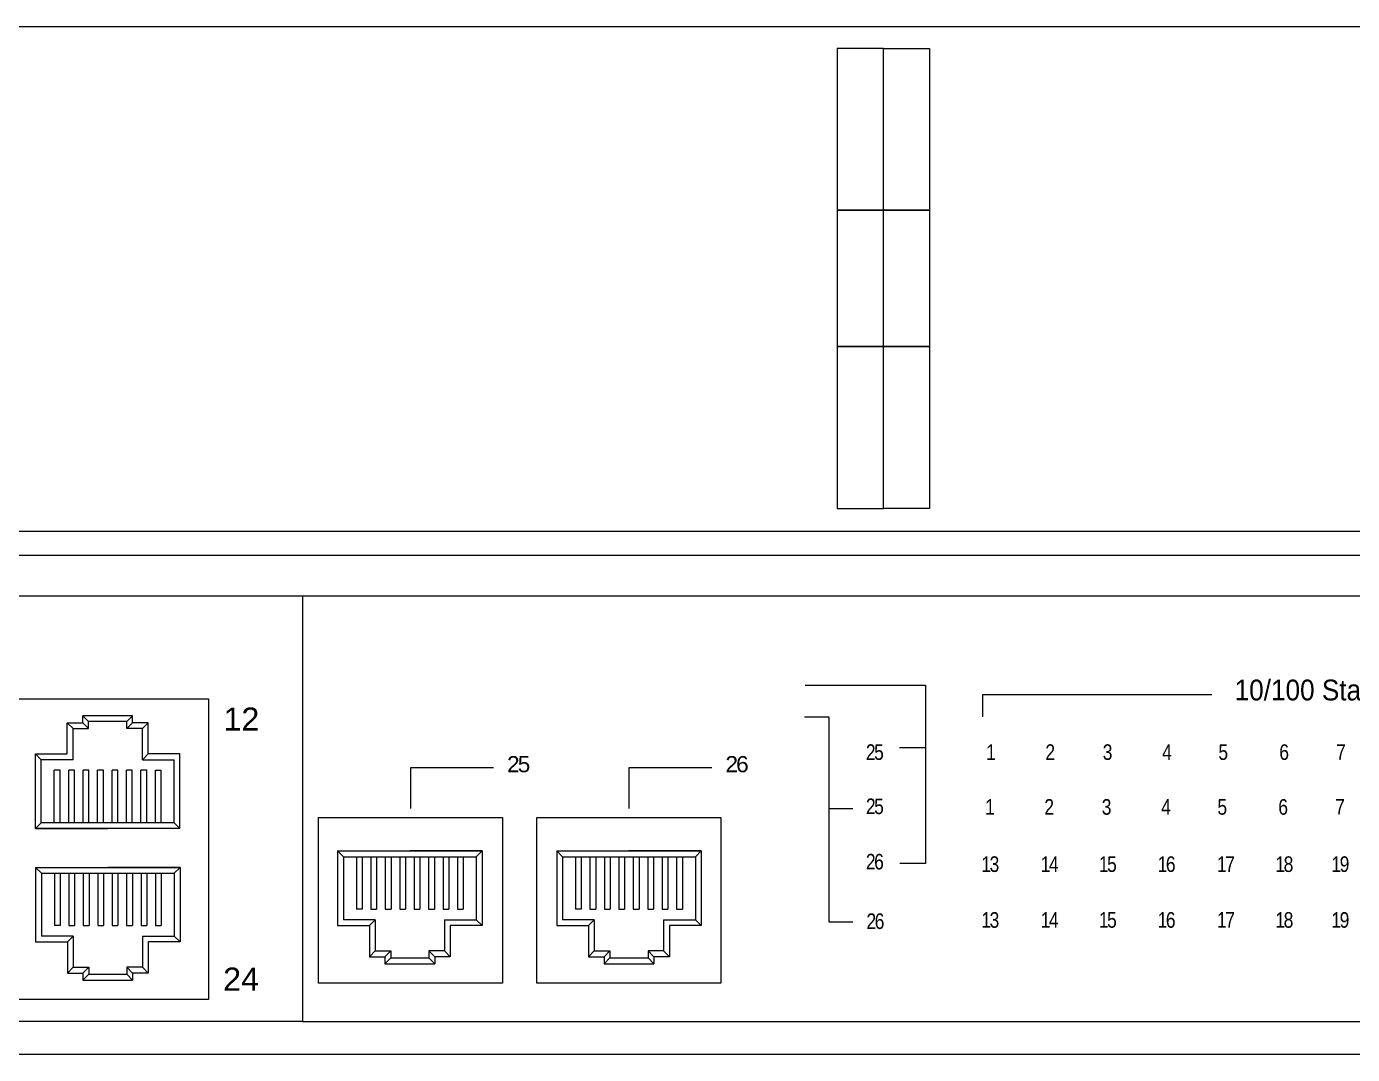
# Model space of a CAD drawing. Header units: metres. Extents: x -42301 to 31628, y -23013 to 30697.
# Drawn here: x -9477 to -7774, y 9752 to 11072 of the extents above; entities that cross this region are included whole.
import ezdxf

# ---------------------------------------------------------------- set-up
doc = ezdxf.new("R2010")
doc.units = ezdxf.units.M
doc.header["$LTSCALE"] = 0.01
doc.header["$MEASUREMENT"] = 0
doc.layers.get('0').update_dxf_attribs({"lineweight": 15})
doc.layers.add('1U - Gestion Cable', color=250, linetype='Continuous', lineweight=5)
doc.styles.get("Standard").update_dxf_attribs({"font": 'Arial.ttf'})

# ---------------------------------------------------------------- blocks, each defined once
blk = doc.blocks.new('1U - Peine Cable Rack')
at = {"layer": '1U - Gestion Cable'}
blk.add_lwpolyline([(-5.8, 37.7), (466.8, 37.7, -0.414214), (471.8, 32.7), (471.8, -1, -0.414214), (466.8, -6), (-5.8, -6, -0.414214), (-10.8, -1), (-10.8, 32.7, -0.414214)], format="xyb", close=True, dxfattribs=at)
for points in [[(299, 35.8), (295, 35.8), (295, 21.8), (299, 21.8)], [(299, 35.8), (303, 35.8), (303, 21.8), (299, 21.8)], [(299, 21.8), (295, 21.8), (295, 10), (299, 10)], [(299, 21.8), (303, 21.8), (303, 10), (299, 10)], [(299, 10), (295, 10), (295, -4), (299, -4)], [(299, 10), (303, 10), (303, -4), (299, -4)]]:
    blk.add_lwpolyline(points, close=True, dxfattribs=at)
blk = doc.blocks.new('1U - Switch 24P RJ45')
at = {"lineweight": 5}
for p, q in [((2582.5, -5839.4), (17329.1, -5839.4)), ((17329.1, -5839.4), (17329.1, -8436.5)), ((17329.1, -5839.4), (27196.2, -5839.4)), ((20396.7, -6383.6), (21131.6, -6383.6)), ((21131.6, -6383.6), (21131.6, -7473.3)), ((21480.9, -6578.1), (21480.9, -6440.2)), ((21480.9, -6440.2), (22879.9, -6440.2)), ((15892.9, -6803.7), (15892.9, -6613.3)), ((15928.2, -6648.5), (15892.9, -6613.3)), ((15892.9, -6613.3), (15988.1, -6613.3)), ((16291.5, -6570.5), (15988.1, -6570.5)), ((15988.1, -6613.3), (15988.1, -6570.5)), ((16023.4, -6605.8), (15988.1, -6570.5)), ((16023.4, -6648.5), (15988.1, -6613.3)), ((16023.4, -6648.5), (16023.4, -6605.8)), ((16256.2, -6605.8), (16023.4, -6605.8)), ((16256.2, -6605.8), (16291.5, -6570.5)), ((16256.2, -6648.5), (16256.2, -6605.8)), ((16256.2, -6648.5), (16291.5, -6613.3)), ((16291.5, -6613.3), (16291.5, -6570.5)), ((16386.7, -6613.3), (16291.5, -6613.3)), ((16351.5, -6648.5), (16386.7, -6613.3)), ((16386.7, -6803.7), (16386.7, -6613.3)), ((20392.2, -6577.2), (20541.6, -6577.2)), ((20541.6, -6577.2), (20541.6, -7828)), ((15928.2, -6839), (15928.2, -6648.5)), ((15928.2, -6648.5), (16023.4, -6648.5)), ((16351.5, -6648.5), (16256.2, -6648.5)), ((16351.5, -6839), (16351.5, -6648.5)), ((21131.6, -6767.4), (20972.8, -6767.4)), ((15698.9, -7258.8), (15698.9, -6803.7)), ((15698.9, -6803.7), (15892.9, -6803.7)), ((15734.2, -6839), (15698.9, -6803.7)), ((15734.2, -7223.5), (15734.2, -6839)), ((15928.2, -6839), (15734.2, -6839)), ((16351.5, -6839), (16386.7, -6803.7)), ((16351.5, -6839), (16545.5, -6839)), ((16580.7, -6803.7), (16386.7, -6803.7)), ((16545.5, -7223.5), (16545.5, -6839)), ((16580.7, -7258.8), (16580.7, -6803.7)), ((15813.5, -7223.5), (15813.5, -6903.5)), ((15848.8, -6903.5), (15813.5, -6903.5)), ((15848.8, -7223.5), (15848.8, -6903.5)), ((15901.7, -7223.5), (15901.7, -6903.5)), ((15937, -6903.5), (15901.7, -6903.5)), ((15937, -7223.9), (15937, -6903.5)), ((15989.9, -7223.5), (15989.9, -6903.5)), ((16025.2, -6903.5), (15989.9, -6903.5)), ((16025.2, -7223.5), (16025.2, -6903.5)), ((16078.1, -7223.5), (16078.1, -6903.5)), ((16113.4, -6903.5), (16078.1, -6903.5)), ((16113.4, -7223.5), (16113.4, -6903.5)), ((16166.3, -7223.5), (16166.3, -6903.5)), ((16201.5, -6903.5), (16166.3, -6903.5)), ((16201.5, -7223.5), (16201.5, -6903.5)), ((16254.4, -7223.5), (16254.4, -6903.5)), ((16289.7, -6903.5), (16254.4, -6903.5)), ((16289.7, -7223.9), (16289.7, -6903.5)), ((16342.6, -7223.5), (16342.6, -6903.5)), ((16377.9, -6903.5), (16342.6, -6903.5)), ((16377.9, -7223.5), (16377.9, -6903.5)), ((16430.8, -6903.5), (16466.1, -6903.5)), ((16430.8, -7223.5), (16430.8, -6903.5)), ((16466.1, -7223.5), (16466.1, -6903.5)), ((17989.7, -7137.2), (17989.7, -6886.6)), ((17989.7, -6886.6), (18495.3, -6886.6)), ((19322.8, -7137.2), (19322.8, -6886.6)), ((19322.8, -6886.6), (19828.3, -6886.6)), ((20541.6, -7137.2), (20687.4, -7137.2)), ((15698.9, -7258.8), (15734.2, -7223.5)), ((16580.7, -7258.8), (15698.9, -7258.8)), ((15698.9, -7258.8), (16139.8, -7258.8)), ((16545.5, -7223.5), (15734.2, -7223.5)), ((16580.7, -7258.8), (16545.5, -7223.5)), ((17543, -7396.1), (18424.9, -7396.1)), ((17543, -7396.1), (17543, -7851.2)), ((17543, -7396.1), (17578.3, -7431.4)), ((17578.3, -7431.4), (18389.6, -7431.4)), ((17578.3, -7431.4), (17578.3, -7815.9)), ((17657.6, -7431.4), (17657.6, -7751.4)), ((17692.9, -7431.4), (17692.9, -7751.4)), ((17745.8, -7431.4), (17745.8, -7751.4)), ((17781.1, -7431.4), (17781.1, -7751.4)), ((17834, -7431), (17834, -7751.4)), ((17869.3, -7431.4), (17869.3, -7751.4)), ((17922.2, -7431.4), (17922.2, -7751.4)), ((17957.5, -7431.4), (17957.5, -7751.4)), ((18424.9, -7396.1), (17983.9, -7396.1)), ((18010.4, -7431.4), (18010.4, -7751.4)), ((18045.7, -7431.4), (18045.7, -7751.4)), ((18098.6, -7431.4), (18098.6, -7751.4)), ((18133.8, -7431.4), (18133.8, -7751.4)), ((18186.8, -7431), (18186.8, -7751.4)), ((18222, -7431.4), (18222, -7751.4)), ((18274.9, -7431.4), (18274.9, -7751.4)), ((18310.2, -7431.4), (18310.2, -7751.4)), ((18424.9, -7396.1), (18389.6, -7431.4)), ((18389.6, -7431.4), (18389.6, -7815.9)), ((18424.9, -7396.1), (18424.9, -7851.2)), ((18880.3, -7396.1), (19762.2, -7396.1)), ((18880.3, -7396.1), (18880.3, -7851.2)), ((18880.3, -7396.1), (18915.6, -7431.4)), ((18915.6, -7431.4), (19726.9, -7431.4)), ((18915.6, -7431.4), (18915.6, -7815.9)), ((18995, -7431.4), (18995, -7751.4)), ((19030.2, -7431.4), (19030.2, -7751.4)), ((19083.2, -7431.4), (19083.2, -7751.4)), ((19118.4, -7431.4), (19118.4, -7751.4)), ((19171.3, -7431), (19171.3, -7751.4)), ((19206.6, -7431.4), (19206.6, -7751.4)), ((19259.5, -7431.4), (19259.5, -7751.4)), ((19294.8, -7431.4), (19294.8, -7751.4)), ((19762.2, -7396.1), (19321.3, -7396.1)), ((19347.7, -7431.4), (19347.7, -7751.4)), ((19383, -7431.4), (19383, -7751.4)), ((19435.9, -7431.4), (19435.9, -7751.4)), ((19471.2, -7431.4), (19471.2, -7751.4)), ((19524.1, -7431), (19524.1, -7751.4)), ((19559.4, -7431.4), (19559.4, -7751.4)), ((19612.3, -7431.4), (19612.3, -7751.4)), ((19647.5, -7431.4), (19647.5, -7751.4)), ((19762.2, -7396.1), (19726.9, -7431.4)), ((19726.9, -7431.4), (19726.9, -7815.9)), ((19762.2, -7396.1), (19762.2, -7851.2)), ((15699.3, -7496.1), (16581.2, -7496.1)), ((15699.3, -7496.1), (15699.3, -7951.1)), ((15699.3, -7496.1), (15734.6, -7531.3)), ((16581.2, -7496.1), (16140.2, -7496.1)), ((16581.2, -7496.1), (16545.9, -7531.3)), ((16581.2, -7496.1), (16581.2, -7951.1)), ((21131.6, -7473.3), (20975, -7473.3)), ((15734.6, -7531.3), (16545.9, -7531.3)), ((15734.6, -7531.3), (15734.6, -7915.8)), ((15814, -7531.3), (15814, -7851.3)), ((15849.2, -7531.3), (15849.2, -7851.3)), ((15902.1, -7531.3), (15902.1, -7851.3)), ((15937.4, -7531.3), (15937.4, -7851.3)), ((15990.3, -7530.9), (15990.3, -7851.3)), ((16025.6, -7531.3), (16025.6, -7851.3)), ((16078.5, -7531.3), (16078.5, -7851.3)), ((16113.8, -7531.3), (16113.8, -7851.3)), ((16166.7, -7531.3), (16166.7, -7851.3)), ((16202, -7531.3), (16202, -7851.3)), ((16254.9, -7531.3), (16254.9, -7851.3)), ((16290.2, -7531.3), (16290.2, -7851.3)), ((16343.1, -7530.9), (16343.1, -7851.3)), ((16378.3, -7531.3), (16378.3, -7851.3)), ((16431.3, -7531.3), (16431.3, -7851.3)), ((16466.5, -7531.3), (16466.5, -7851.3)), ((16545.9, -7531.3), (16545.9, -7915.8)), ((17692.9, -7751.4), (17657.6, -7751.4)), ((17745.8, -7751.4), (17781.1, -7751.4)), ((17834, -7751.4), (17869.3, -7751.4)), ((17922.2, -7751.4), (17957.5, -7751.4)), ((18010.4, -7751.4), (18045.7, -7751.4)), ((18098.6, -7751.4), (18133.8, -7751.4)), ((18186.8, -7751.4), (18222, -7751.4)), ((18274.9, -7751.4), (18310.2, -7751.4)), ((19030.2, -7751.4), (18995, -7751.4)), ((19083.2, -7751.4), (19118.4, -7751.4)), ((19171.3, -7751.4), (19206.6, -7751.4)), ((19259.5, -7751.4), (19294.8, -7751.4)), ((19347.7, -7751.4), (19383, -7751.4)), ((19435.9, -7751.4), (19471.2, -7751.4)), ((19524.1, -7751.4), (19559.4, -7751.4)), ((19612.3, -7751.4), (19647.5, -7751.4)), ((17772.3, -7815.9), (17578.3, -7815.9)), ((17772.3, -7815.9), (17737, -7851.2)), ((17772.3, -7815.9), (17772.3, -8006.4)), ((18195.6, -7815.9), (18389.6, -7815.9)), ((18195.6, -7815.9), (18195.6, -8006.4)), ((18389.6, -7815.9), (18424.9, -7851.2)), ((19109.6, -7815.9), (18915.6, -7815.9)), ((19109.6, -7815.9), (19074.3, -7851.2)), ((19109.6, -7815.9), (19109.6, -8006.4)), ((19532.9, -7815.9), (19726.9, -7815.9)), ((19532.9, -7815.9), (19532.9, -8006.4)), ((19726.9, -7815.9), (19762.2, -7851.2)), ((20541.6, -7828), (20687.4, -7828)), ((15928.6, -7915.8), (15734.6, -7915.8)), ((15849.2, -7851.3), (15814, -7851.3)), ((15928.6, -7915.8), (15893.3, -7951.1)), ((15902.1, -7851.3), (15937.4, -7851.3)), ((15928.6, -7915.8), (15928.6, -8106.3)), ((15990.3, -7851.3), (16025.6, -7851.3)), ((16078.5, -7851.3), (16113.8, -7851.3)), ((16166.7, -7851.3), (16202, -7851.3)), ((16254.9, -7851.3), (16290.2, -7851.3)), ((16343.1, -7851.3), (16378.3, -7851.3)), ((16351.9, -7915.8), (16545.9, -7915.8)), ((16351.9, -7915.8), (16351.9, -8106.3)), ((16431.3, -7851.3), (16466.5, -7851.3)), ((16545.9, -7915.8), (16581.2, -7951.1)), ((17543, -7851.2), (17737, -7851.2)), ((17737, -7851.2), (17737, -8041.7)), ((18424.9, -7851.2), (18230.8, -7851.2)), ((18230.8, -7851.2), (18230.8, -8041.7)), ((18880.3, -7851.2), (19074.3, -7851.2)), ((19074.3, -7851.2), (19074.3, -8041.7)), ((19762.2, -7851.2), (19568.2, -7851.2)), ((19568.2, -7851.2), (19568.2, -8041.7)), ((15699.3, -7951.1), (15893.3, -7951.1)), ((15893.3, -7951.1), (15893.3, -8141.6)), ((16581.2, -7951.1), (16387.2, -7951.1)), ((16387.2, -7951.1), (16387.2, -8141.6)), ((17772.3, -8006.4), (17737, -8041.7)), ((17772.3, -8006.4), (17867.5, -8006.4)), ((17867.5, -8006.4), (17832.2, -8041.7)), ((17867.5, -8006.4), (17867.5, -8049.2)), ((18100.3, -8006.4), (18135.6, -8041.7)), ((18195.6, -8006.4), (18100.3, -8006.4)), ((18100.3, -8006.4), (18100.3, -8049.2)), ((18195.6, -8006.4), (18230.8, -8041.7)), ((19109.6, -8006.4), (19074.3, -8041.7)), ((19109.6, -8006.4), (19204.9, -8006.4)), ((19204.9, -8006.4), (19169.6, -8041.7)), ((19204.9, -8006.4), (19204.9, -8049.2)), ((19437.7, -8006.4), (19472.9, -8041.7)), ((19532.9, -8006.4), (19437.7, -8006.4)), ((19437.7, -8006.4), (19437.7, -8049.2)), ((19532.9, -8006.4), (19568.2, -8041.7)), ((17737, -8041.7), (17832.2, -8041.7)), ((17832.2, -8041.7), (17832.2, -8084.4)), ((17867.5, -8049.2), (17832.2, -8084.4)), ((17832.2, -8084.4), (18135.6, -8084.4)), ((17867.5, -8049.2), (18100.3, -8049.2)), ((18100.3, -8049.2), (18135.6, -8084.4)), ((18230.8, -8041.7), (18135.6, -8041.7)), ((18135.6, -8041.7), (18135.6, -8084.4)), ((19074.3, -8041.7), (19169.6, -8041.7)), ((19169.6, -8041.7), (19169.6, -8084.4)), ((19204.9, -8049.2), (19169.6, -8084.4)), ((19169.6, -8084.4), (19472.9, -8084.4)), ((19204.9, -8049.2), (19437.7, -8049.2)), ((19437.7, -8049.2), (19472.9, -8084.4)), ((19568.2, -8041.7), (19472.9, -8041.7)), ((19472.9, -8041.7), (19472.9, -8084.4)), ((15928.6, -8106.3), (15893.3, -8141.6)), ((15893.3, -8141.6), (15988.6, -8141.6)), ((15928.6, -8106.3), (16023.8, -8106.3)), ((16023.8, -8106.3), (15988.6, -8141.6)), ((15988.6, -8141.6), (15988.6, -8184.3)), ((16023.8, -8149.1), (15988.6, -8184.3)), ((16023.8, -8106.3), (16023.8, -8149.1)), ((16023.8, -8149.1), (16256.6, -8149.1)), ((16256.6, -8106.3), (16291.9, -8141.6)), ((16351.9, -8106.3), (16256.6, -8106.3)), ((16256.6, -8106.3), (16256.6, -8149.1)), ((16256.6, -8149.1), (16291.9, -8184.3)), ((16387.2, -8141.6), (16291.9, -8141.6)), ((16291.9, -8141.6), (16291.9, -8184.3)), ((16351.9, -8106.3), (16387.2, -8141.6)), ((15988.6, -8184.3), (16291.9, -8184.3)), ((17329.1, -8436.5), (2582.5, -8436.5)), ((17329.1, -8436.5), (27196.2, -8436.5))]:
    blk.add_line(p, q, dxfattribs=at)
for points in [[(12536, -6467.9), (16755.3, -6467.9), (16755.3, -8302.9), (12536, -8302.9)], [(17425.7, -7191.1), (18549.1, -7191.1), (18549.1, -8202.3), (17425.7, -8202.3)], [(18758.7, -7191.1), (19882.1, -7191.1), (19882.1, -8202.3), (18758.7, -8202.3)]]:
    blk.add_lwpolyline(points, close=True, dxfattribs=at)
at = {"layer": '1U - Gestion Cable', "lineweight": 5}
blk.add_lwpolyline([(30869.5, -8638.7), (-613.9, -8638.7, -0.414214), (-962.7, -8289.9), (-962.7, -5939.3, -0.414214), (-613.9, -5590.5), (32726, -5590.5)], format="xyb", dxfattribs=at)
at = {"lineweight": 5, "attachment_point": 1}
for s, insert, char_height, width in [('{\\fArial|b0|i0|c204|p34;\\W0.9;10/100 \\fArial|b0|i0|c0|p34;Status}', (23018.5, -6350), 126.988, 1240.505), ('{\\fArial|b0|i0|c0|p34;12}', (16846.3, -6520.4), 141.098, 227.152), ('{\\fArial|b0|i0|c204|p34;\\W0.8;\\T0.75;25}', (20767.7, -6745.1), 95.241, 134.3), ('{\\fArial|b0|i0|c204|p34;\\T0.8;25}', (18577.3, -6816.7), 98.768, 227.152), ('{\\fArial|b0|i0|c204|p34;\\T0.8;26}', (19910.3, -6816.7), 98.768, 227.152), ('{\\fArial|b0|i0|c204|p34;\\W0.8;\\T0.75;25}', (20767.7, -7075.9), 95.241, 134.3), ('{\\fArial|b0|i0|c204|p34;\\W0.8;\\T0.75;26}', (20767.7, -7413.8), 95.241, 134.3), ('{\\fArial|b0|i0|c204|p34;\\W0.8;\\T0.75;26}', (20771.2, -7777.2), 95.241, 134.3), ('{\\fArial|b0|i0|c0|p34;24}', (16844.3, -8107.9), 141.098, 227.152)]:
    blk.add_mtext(s, dxfattribs=dict(at, insert=insert, char_height=char_height, width=width))
at = {"lineweight": 5, "char_height": 95.241, "attachment_point": 1}
for s, insert in [('{\\fArial|b0|i0|c204|p34;\\W0.8;\\T0.75;1}', (21501.7, -6745.1)), ('{\\fArial|b0|i0|c204|p34;\\W0.8;\\T0.75;2}', (21863.4, -6745.1)), ('\\pi-18.29459;{\\fArial|b0|i0|c204|p34;\\W0.8;\\T0.75;3}', (22231.8, -6745.1)), ('{\\fArial|b0|i0|c204|p34;\\W0.8;\\T0.75;4}', (22576.3, -6745.1)), ('{\\fArial|b0|i0|c204|p34;\\W0.8;\\T0.75;5}', (22919.6, -6745.1)), ('{\\fArial|b0|i0|c204|p34;\\W0.8;\\T0.75;6}', (23291.2, -6745.1)), ('{\\fArial|b0|i0|c204|p34;\\W0.8;\\T0.75;7}', (23637.9, -6745.1)), ('{\\fArial|b0|i0|c204|p34;\\W0.8;\\T0.75;1}', (21495.6, -7079.5)), ('{\\fArial|b0|i0|c204|p34;\\W0.8;\\T0.75;2}', (21857.3, -7079.5)), ('\\pi-18.29459;{\\fArial|b0|i0|c204|p34;\\W0.8;\\T0.75;3}', (22225.8, -7079.5)), ('{\\fArial|b0|i0|c204|p34;\\W0.8;\\T0.75;4}', (22570.2, -7079.5)), ('{\\fArial|b0|i0|c204|p34;\\W0.8;\\T0.75;5}', (22913.5, -7079.5)), ('{\\fArial|b0|i0|c204|p34;\\W0.8;\\T0.75;6}', (23285.1, -7079.5)), ('{\\fArial|b0|i0|c204|p34;\\W0.8;\\T0.75;7}', (23631.8, -7079.5)), ('{\\fArial|b0|i0|c204|p34;\\W0.8;\\T0.75;13}', (21472.6, -7428.9)), ('{\\fArial|b0|i0|c204|p34;\\W0.8;\\T0.75;14}', (21834.9, -7428.9)), ('{\\fArial|b0|i0|c204|p34;\\W0.8;\\T0.75;15}', (22189.7, -7428.9)), ('{\\fArial|b0|i0|c204|p34;\\W0.8;\\T0.75;16}', (22548.4, -7428.9)), ('{\\fArial|b0|i0|c204|p34;\\W0.8;\\T0.75;17}', (22910.8, -7428.9)), ('{\\fArial|b0|i0|c204|p34;\\W0.8;\\T0.75;18}', (23267.5, -7428.9)), ('{\\fArial|b0|i0|c204|p34;\\W0.8;\\T0.75;19}', (23609.5, -7428.9)), ('{\\fArial|b0|i0|c204|p34;\\W0.8;\\T0.75;13}', (21472.6, -7769.5)), ('{\\fArial|b0|i0|c204|p34;\\W0.8;\\T0.75;14}', (21834.9, -7769.5)), ('{\\fArial|b0|i0|c204|p34;\\W0.8;\\T0.75;15}', (22189.7, -7769.5)), ('{\\fArial|b0|i0|c204|p34;\\W0.8;\\T0.75;16}', (22548.4, -7769.5)), ('{\\fArial|b0|i0|c204|p34;\\W0.8;\\T0.75;17}', (22910.8, -7769.5)), ('{\\fArial|b0|i0|c204|p34;\\W0.8;\\T0.75;18}', (23267.5, -7769.5)), ('{\\fArial|b0|i0|c204|p34;\\W0.8;\\T0.75;19}', (23609.5, -7769.5))]:
    blk.add_mtext(s, dxfattribs=dict(at, insert=insert))

msp = doc.modelspace()

# ---------------------------------------------------------------- block references
for name, p, xscale, yscale, zscale in [('1U - Peine Cable Rack', (-12813.6, 10512.5), 14.83992286734612, 14.83992286734612, 14.83992286734612), ('1U - Switch 24P RJ45', (-12767.3, 11569), 0.2103471354269444, 0.2103471354269444, 0.2103471354269444)]:
    msp.add_blockref(name, p, dxfattribs=dict(xscale=xscale, yscale=yscale, zscale=zscale))

doc.saveas('drawing.dxf')
